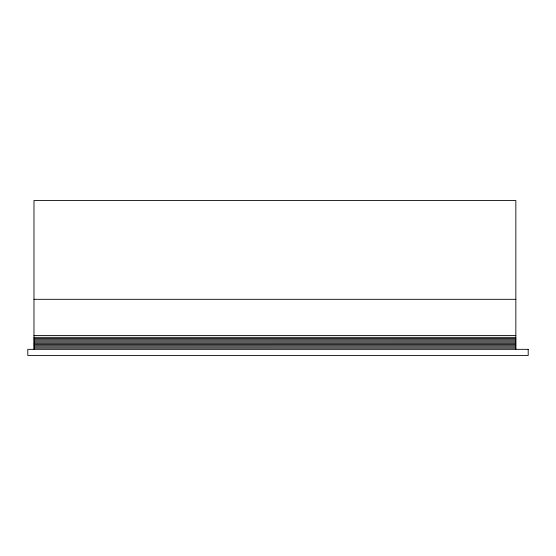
<?xml version="1.0" encoding="UTF-8"?>
<svg xmlns="http://www.w3.org/2000/svg" width="556" height="556" viewBox="0 0 556 556"><rect width="100%" height="100%" fill="white"/><g stroke="black" fill="none" stroke-linecap="round" stroke-linejoin="round"><path stroke-width="0.83" d="M33.979 299.309L515.843 299.309M33.979 335.456L515.843 335.456M33.979 337.332L515.843 337.346M33.979 338.534L515.843 338.541M33.979 339.73L515.843 339.744M33.979 340.932L515.843 340.939M33.979 342.128L515.843 342.135M33.979 343.33L515.843 343.337M33.979 344.532L515.843 344.532M33.979 345.728L515.843 345.735M33.979 346.93L515.843 346.93M33.979 348.125L515.843 348.125M515.843 349.328L515.843 200.494L33.979 200.494L33.979 349.328M528.2 349.328L27.8 349.328L27.8 355.506L528.2 355.506L528.2 349.328"/></g></svg>
